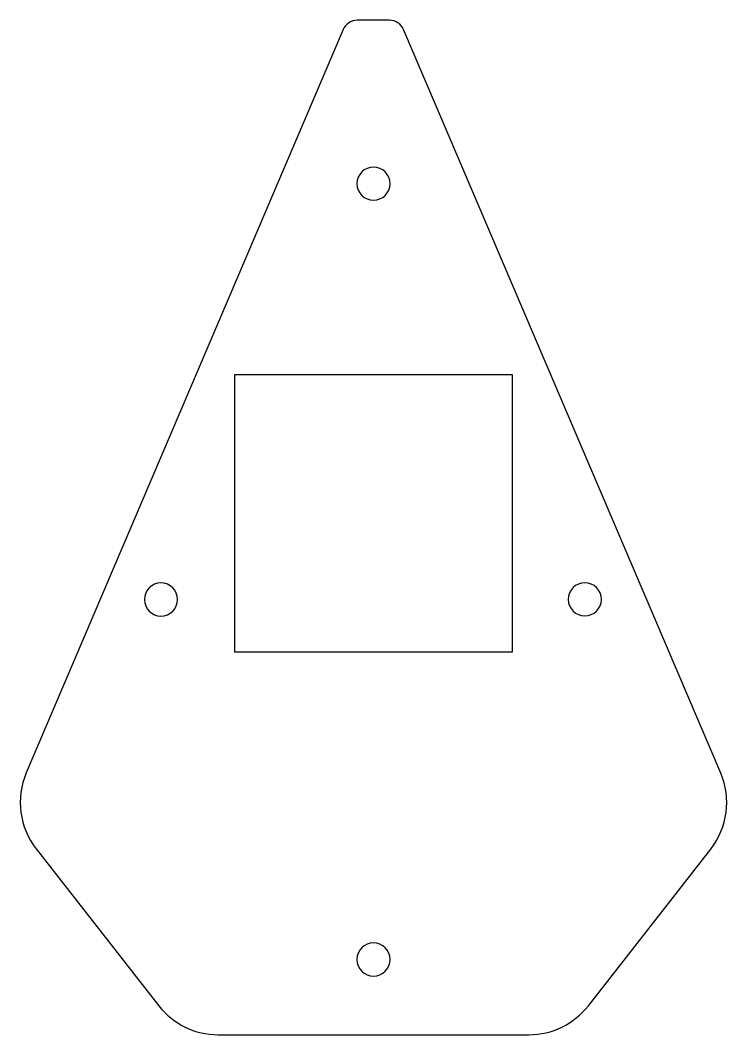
# Model space of a CAD drawing. Header units: millimetres. Extents: x 10.1 to 56.9, y 2.9 to 70.2.
import ezdxf

# ---------------------------------------------------------------- set-up
doc = ezdxf.new("R2010")
doc.units = ezdxf.units.MM
doc.header["$MEASUREMENT"] = 0
doc.layers.add('Document', color=7, linetype='Continuous')
doc.layers.add('switch plate hole', color=201, linetype='Continuous')

msp = doc.modelspace()

# ---------------------------------------------------------------- linework, layer by layer
at = {"layer": 'Document'}
msp.add_lwpolyline([(56.537, 20.283), (35.502, 69.592, 0.300478), (34.582, 70.2), (32.42, 70.2, 0.300556), (31.5, 69.592), (10.485, 20.289, 0.273036), (11.144, 15.25), (19.266, 4.854, 0.230868), (23.206, 2.932), (43.821, 2.932, 0.230869), (47.761, 4.854), (55.878, 15.243, 0.273111)], format="xyb", close=True, dxfattribs=at)
for points in [[(33.513, 60.463), (33.513, 60.463), (33.513, 60.463)], [(33.513, 58.263), (33.513, 58.263), (33.513, 58.263)], [(19.417, 32.894), (19.417, 32.894), (19.416, 32.894)], [(47.529, 32.9), (47.529, 32.9), (47.528, 32.9)], [(19.417, 30.694), (19.417, 30.694), (19.416, 30.694)], [(47.529, 30.7), (47.529, 30.7), (47.528, 30.7)], [(33.514, 9.018), (33.514, 9.018), (33.513, 9.018)], [(33.514, 6.818), (33.514, 6.818), (33.513, 6.818)]]:
    msp.add_lwpolyline(points, close=True, dxfattribs=at)
for centre, start, end in [((33.513, 59.363), 90, 270), ((33.513, 59.363), 270, 90), ((19.417, 31.794), 90, 270), ((19.416, 31.794), 270, 90), ((47.529, 31.8), 90, 270), ((47.528, 31.8), 270, 90), ((33.514, 7.918), 90, 270), ((33.513, 7.918), 270, 90)]:
    msp.add_arc(centre, 1.1, start, end, dxfattribs=at)
at = {"layer": 'switch plate hole'}
msp.add_lwpolyline([(42.714, 46.709), (42.714, 28.309), (24.314, 28.309), (24.314, 46.709)], close=True, dxfattribs=at)

doc.saveas('drawing.dxf')
